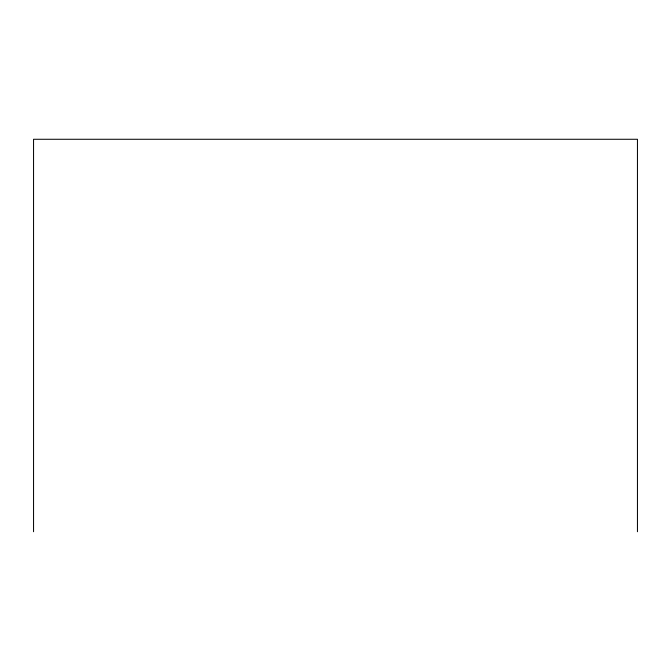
<?xml version="1.0" encoding="UTF-8"?>
<svg xmlns="http://www.w3.org/2000/svg" width="671" height="671" viewBox="0 0 671 671"><rect width="100%" height="100%" fill="white"/><g stroke="black" fill="none" stroke-linecap="round" stroke-linejoin="round"><path stroke-width="1.01" d="M637.45 531.726L637.45 139.274L33.55 139.274L33.55 531.726"/></g></svg>
